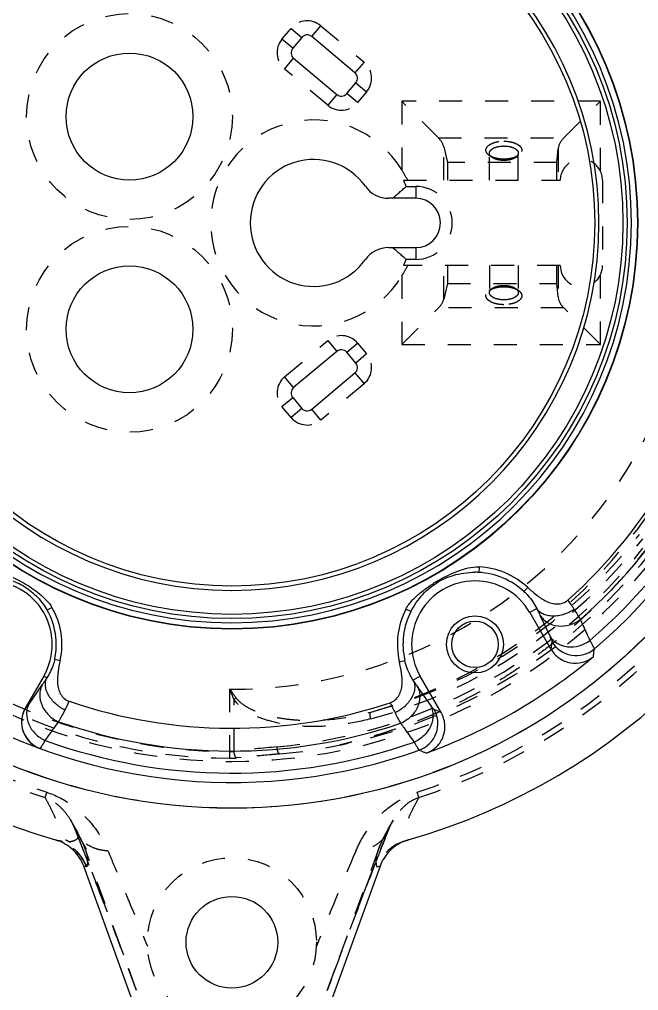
# Model space of a CAD drawing. Header units: millimetres. Extents: x 97 to 1722, y -6063 to 1553.
# Drawn here: x 1004.3 to 1048.2, y 31.2 to 100.1 of the extents above; entities that cross this region are included whole.
import ezdxf

# ---------------------------------------------------------------- set-up
doc = ezdxf.new("R2010")
doc.units = ezdxf.units.MM
doc.header["$LTSCALE"] = 16.335
doc.linetypes.add('HIDDEN', pattern=[0.2, 0.1, -0.1])
doc.layers.get('0').update_dxf_attribs({"linetype": 'CONTINUOUS'})
doc.layers.add('DEFAULT_2', color=8, linetype='HIDDEN')

msp = doc.modelspace()

# ---------------------------------------------------------------- linework, layer by layer
at = {"color": 7, "linetype": 'Continuous'}
for p, q in [((1024.323, 98.785), (1023.68, 98.019)), ((1028.091, 96.276), (1025.027, 98.847)), ((1023.741, 97.315), (1026.806, 94.744)), ((1027.51, 94.805), (1028.153, 95.571)), ((1032.408, 87.386), (1030.468, 87.386)), ((1030.468, 83.886), (1032.408, 83.886)), ((1026.806, 76.529), (1023.741, 73.958)), ((1028.153, 75.701), (1027.51, 76.467)), ((1025.027, 72.426), (1028.091, 74.997)), ((1023.68, 73.253), (1024.323, 72.487)), ((1036.894, 61.256), (1036.874, 60.86)), ((1040.085, 59.501), (1040.355, 59.792)), ((1006.591, 58.376), (1006.248, 58.175)), ((1032.058, 58.079), (1031.704, 58.26)), ((1040.993, 58.29), (1040.506, 58.008)), ((1040.506, 58.008), (1041.999, 55.422)), ((1041.221, 57.829), (1041.91, 56.351)), ((1042.058, 55.956), (1042, 55.421)), ((1006.786, 54.71), (1007.174, 54.623)), ((1031.242, 54.53), (1031.629, 54.619)), ((1006.006, 53.508), (1004.698, 51.243)), ((1006.224, 53.382), (1006.006, 53.508)), ((1032.711, 53.508), (1032.224, 53.227)), ((1034.204, 50.922), (1032.711, 53.508)), ((1005.904, 52.903), (1004.971, 51.571)), ((1033.445, 51.464), (1032.509, 52.799)), ((1004.704, 51.246), (1004.698, 51.243)), ((1034.205, 50.921), (1033.712, 51.138)), ((1005.748, 48.372), (1005.741, 48.369)), ((1006.845, 41.891), (1006.85, 41.889)), ((1031.863, 41.888), (1031.869, 41.89)), ((1012.958, 28.725), (1008.842, 40.032)), ((1029.875, 40.032), (1025.759, 28.724))]:
    msp.add_line(p, q, dxfattribs=at)
for centre, radius in [((1019.358, 85.636), 41.5), ((1019.358, 85.636), 28.8), ((1019.358, 85.636), 28.775), ((1019.358, 85.636), 28.05), ((1019.358, 85.636), 27.75), ((1019.358, 85.636), 25.75), ((1012.093, 93.179), 4.5), ((1012.093, 78.093), 4.5), ((1036.608, 55.758), 2.025), ((1036.608, 55.758), 1.65), ((1019.358, 34.636), 3.25)]:
    msp.add_circle(centre, radius, dxfattribs=at)
for centre, radius, start, end in [((1019.358, 85.636), 45.5, 15.95919, 74.04081), ((1019.358, 85.636), 39.672, 70.42217, 169.57783), ((1019.358, 85.636), 39.672, 310.42217, 49.57783), ((1019.358, 85.636), 39.011, 10.15074, 49.35791), ((1019.358, 85.636), 28.35, 90, 89.94916), ((1019.358, 85.636), 37.443, 10.83388, 48.65201), ((1019.358, 85.636), 35.826, 11.20805, 48.26861), ((1019.358, 85.636), 26.05, 270, 269.94467), ((1024.706, 98.464), 0.5, 50, 140), ((1024.063, 97.698), 0.5, 140, 230), ((1027.77, 95.893), 0.5, 320, 50), ((1027.127, 95.127), 0.5, 230, 320), ((1025.158, 85.636), 4.5, 35.23442, 324.76558), ((1030.468, 89.386), 2, 215.23442, 270), ((1032.408, 85.636), 1.75, 270, 90), ((1030.468, 81.886), 2, 90, 144.76558), ((1019.358, 85.636), 35.826, 311.73138, 348.79195), ((1019.358, 85.636), 37.443, 311.34799, 349.16612), ((1019.358, 85.636), 39.011, 310.64209, 349.84926), ((1019.358, 85.636), 39.672, 190.42217, 289.57783), ((1027.127, 76.146), 0.5, 40, 130), ((1027.77, 75.38), 0.5, 310, 40), ((1024.063, 73.575), 0.5, 130, 220), ((1019.358, 85.636), 45.5, 285.95919, 344.04081), ((1024.706, 72.809), 0.5, 220, 310), ((1019.358, 85.636), 45.5, 198.62215, 254.04081), ((1036.579, 55.213), 5.654, 87.01555, 89.70298), ((1036.608, 55.758), 5.108, 47.11093, 87.0254), ((1036.608, 55.758), 5.505, 47.11093, 87.02533), ((1002.108, 55.758), 4.5, 330, 150), ((1036.608, 55.758), 4.5, 30, 210), ((1031.844, 50.726), 13.996, 32.47167, 35.73441), ((1002.108, 55.758), 4.794, 347.36878, 30.27675), ((1002.108, 55.758), 5.191, 347.36877, 30.27675), ((1036.608, 55.758), 5.505, 152.97467, 192.88906), ((1036.608, 55.758), 5.108, 152.97471, 192.88914), ((1043.789, 56.967), 2.005, 210.27112, 310.16388), ((1019.358, 85.636), 40.044, 290.16769, 309.83227), ((995.541, 57.362), 13.511, 332.37531, 335.31798), ((1019.358, 85.636), 35.826, 251.20805, 288.26861), ((1006.424, 50.243), 1.995, 149.9283, 249.96321), ((1006.438, 50.253), 1.999, 150.22734, 180.179), ((1043.631, 57.505), 14.31, 204.30113, 207.49247), ((1031.972, 50.144), 2.005, 289.83854, 29.72667), ((1019.358, 85.636), 37.443, 250.83388, 288.65201), ((1006.445, 50.253), 2.006, 180.15478, 249.66248), ((1019.358, 85.636), 39.011, 250.15074, 289.35791), ((1006.053, 39.112), 2.889, 70.1698, 74.0255), ((1032.664, 39.111), 2.891, 105.97507, 109.90634)]:
    msp.add_arc(centre, radius, start, end, dxfattribs=at)
for points, knots in [([(1002.133, 60.949), (1002.354, 60.948), (1002.793, 60.878), (1003.632, 60.605), (1004.626, 60.119), (1005.544, 59.501), (1006.2, 58.912), (1006.48, 58.566), (1006.591, 58.376)], [0, 0, 0, 0, 0.124922, 0.24999, 0.5, 0.75001, 0.875079, 1, 1, 1, 1]), ([(1031.704, 58.26), (1031.821, 58.489), (1032.146, 58.898), (1032.719, 59.414), (1033.337, 59.879), (1033.99, 60.294), (1034.675, 60.652), (1035.387, 60.955), (1036.121, 61.193), (1036.638, 61.27), (1036.894, 61.256)], [0, 0, 0, 0, 0.124774, 0.249826, 0.374914, 0.5, 0.625086, 0.750174, 0.875226, 1, 1, 1, 1]), ([(1032.058, 58.079), (1032.284, 58.522), (1032.824, 59.309), (1033.875, 60.181), (1035.145, 60.743), (1036.085, 60.87), (1036.608, 60.867)], [0, 0, 0, 0, 0.265622, 0.502394, 0.720219, 1, 1, 1, 1]), ([(1002.132, 60.552), (1002.569, 60.55), (1003.402, 60.441), (1004.54, 59.97), (1005.517, 59.22), (1006.028, 58.553), (1006.248, 58.175)], [0, 0, 0, 0, 0.264154, 0.500012, 0.735876, 1, 1, 1, 1]), ([(1040.085, 59.501), (1040.184, 59.409), (1040.538, 59.048), (1040.83, 58.624), (1040.993, 58.29)], [0, 0, 0, 0, 0.266499, 1, 1, 1, 1]), ([(1040.355, 59.792), (1040.555, 59.606), (1040.965, 59.246), (1041.533, 58.857), (1042.044, 58.658), (1042.453, 58.598), (1042.864, 58.666), (1043.104, 58.81), (1043.206, 58.9)], [0, 0, 0, 0, 0.2504, 0.500463, 0.625588, 0.750571, 0.87535, 1, 1, 1, 1]), ([(1040.993, 58.29), (1041.015, 58.247), (1041.093, 58.094), (1041.169, 57.941), (1041.221, 57.829)], [0, 0, 0, 0, 0.280876, 1, 1, 1, 1]), ([(1043.653, 58.24), (1043.434, 58.092), (1043.065, 57.91), (1042.539, 57.781), (1042.135, 57.747), (1041.757, 57.79), (1041.429, 57.9), (1041.171, 58.069), (1041.042, 58.215), (1040.993, 58.29)], [0, 0, 0, 0, 0.271756, 0.415443, 0.555479, 0.685909, 0.80363, 0.907462, 1, 1, 1, 1]), ([(1044.095, 57.527), (1044.063, 57.579), (1043.919, 57.818), (1043.77, 58.055), (1043.653, 58.24)], [0, 0, 0, 0, 0.217159, 1, 1, 1, 1]), ([(1041.221, 57.829), (1041.286, 57.724), (1041.444, 57.528), (1041.856, 57.217), (1042.515, 57.014), (1043.353, 57.098), (1043.869, 57.356), (1044.095, 57.527)], [0, 0, 0, 0, 0.114736, 0.232089, 0.476619, 0.735619, 1, 1, 1, 1]), ([(1044.768, 56.035), (1044.712, 56.159), (1044.617, 56.379), (1044.476, 56.689), (1044.299, 57.058), (1044.179, 57.34), (1044.095, 57.527)], [0, 0, 0, 0, 0.25039, 0.437715, 0.6246, 1, 1, 1, 1]), ([(1041.91, 56.351), (1041.932, 56.302), (1041.972, 56.215), (1042.02, 56.099), (1042.048, 56.018), (1042.06, 55.972), (1042.058, 55.956)], [0, 0, 0, 0, 0.382131, 0.678176, 0.884349, 1, 1, 1, 1]), ([(1041.91, 56.35), (1041.975, 56.246), (1042.132, 56.051), (1042.54, 55.741), (1043.194, 55.536), (1044.027, 55.614), (1044.541, 55.866), (1044.768, 56.035)], [0, 0, 0, 0, 0.114829, 0.232235, 0.476733, 0.735601, 1, 1, 1, 1]), ([(1045.082, 55.434), (1045.081, 55.444), (1045.074, 55.468), (1045.047, 55.533), (1044.988, 55.648), (1044.891, 55.825), (1044.813, 55.959), (1044.768, 56.035)], [0, 0, 0, 0, 0.042722, 0.109085, 0.313464, 0.61178, 1, 1, 1, 1]), ([(1041.999, 55.422), (1042.143, 55.173), (1042.544, 54.73), (1043.367, 54.389), (1044.257, 54.425), (1044.787, 54.701), (1045.009, 54.885)], [0, 0, 0, 0, 0.250029, 0.500003, 0.749975, 1, 1, 1, 1]), ([(1045.008, 54.885), (1045.014, 54.931), (1045.028, 55.011), (1045.042, 55.125), (1045.054, 55.263), (1045.073, 55.365), (1045.082, 55.435)], [0, 0, 0, 0, 0.254113, 0.439621, 0.620993, 1, 1, 1, 1]), ([(1006.786, 54.71), (1006.758, 54.585), (1006.631, 54.12), (1006.421, 53.677), (1006.224, 53.382)], [0, 0, 0, 0, 0.265116, 1, 1, 1, 1]), ([(1007.174, 54.623), (1007.114, 54.358), (1007.009, 53.826), (1006.955, 53.144), (1007.037, 52.605), (1007.187, 52.222), (1007.448, 51.901), (1007.69, 51.763), (1007.818, 51.72)], [0, 0, 0, 0, 0.250397, 0.500461, 0.625582, 0.750565, 0.875345, 1, 1, 1, 1]), ([(1030.589, 51.616), (1030.718, 51.658), (1030.963, 51.795), (1031.226, 52.117), (1031.379, 52.501), (1031.463, 53.043), (1031.41, 53.729), (1031.303, 54.264), (1031.242, 54.53)], [0, 0, 0, 0, 0.124652, 0.249432, 0.374419, 0.499546, 0.749604, 1, 1, 1, 1]), ([(1032.224, 53.227), (1032.159, 53.322), (1031.897, 53.756), (1031.716, 54.238), (1031.629, 54.619)], [0, 0, 0, 0, 0.227211, 1, 1, 1, 1]), ([(1006.224, 53.382), (1006.194, 53.337), (1006.09, 53.176), (1005.983, 53.016), (1005.904, 52.903)], [0, 0, 0, 0, 0.283114, 1, 1, 1, 1]), ([(1007.512, 51.097), (1007.277, 51.214), (1006.938, 51.442), (1006.566, 51.828), (1006.336, 52.155), (1006.184, 52.496), (1006.112, 52.826), (1006.126, 53.126), (1006.184, 53.305), (1006.224, 53.382)], [0, 0, 0, 0, 0.274571, 0.419136, 0.55952, 0.689667, 0.806502, 0.908996, 1, 1, 1, 1]), ([(1032.224, 53.227), (1032.264, 53.146), (1032.326, 52.963), (1032.343, 52.654), (1032.274, 52.315), (1032.123, 51.967), (1031.892, 51.634), (1031.517, 51.242), (1031.175, 51.014), (1030.937, 50.899)], [0, 0, 0, 0, 0.092538, 0.196371, 0.314092, 0.444522, 0.584557, 0.728245, 1, 1, 1, 1]), ([(1032.509, 52.799), (1032.488, 52.83), (1032.39, 52.971), (1032.296, 53.114), (1032.224, 53.227)], [0, 0, 0, 0, 0.218, 1, 1, 1, 1]), ([(1005.905, 52.903), (1005.847, 52.795), (1005.757, 52.561), (1005.692, 52.051), (1005.842, 51.382), (1006.329, 50.699), (1006.806, 50.38), (1007.065, 50.268)], [0, 0, 0, 0, 0.114802, 0.232193, 0.476697, 0.735602, 1, 1, 1, 1]), ([(1032.509, 52.799), (1032.567, 52.691), (1032.658, 52.455), (1032.722, 51.943), (1032.568, 51.271), (1032.076, 50.587), (1031.595, 50.27), (1031.334, 50.159)], [0, 0, 0, 0, 0.114738, 0.232092, 0.476621, 0.73562, 1, 1, 1, 1]), ([(1004.971, 51.571), (1004.94, 51.527), (1004.885, 51.449), (1004.809, 51.35), (1004.752, 51.285), (1004.719, 51.252), (1004.704, 51.246)], [0, 0, 0, 0, 0.382522, 0.678575, 0.884582, 1, 1, 1, 1]), ([(1004.971, 51.57), (1004.913, 51.463), (1004.823, 51.23), (1004.758, 50.723), (1004.904, 50.058), (1005.384, 49.376), (1005.855, 49.056), (1006.112, 48.943)], [0, 0, 0, 0, 0.11489, 0.232331, 0.476809, 0.735588, 1, 1, 1, 1]), ([(1007.065, 50.268), (1007.098, 50.327), (1007.25, 50.602), (1007.398, 50.879), (1007.512, 51.097)], [0, 0, 0, 0, 0.214656, 1, 1, 1, 1]), ([(1033.445, 51.463), (1033.503, 51.356), (1033.593, 51.121), (1033.658, 50.613), (1033.509, 49.944), (1033.024, 49.262), (1032.548, 48.942), (1032.289, 48.83)], [0, 0, 0, 0, 0.114828, 0.232233, 0.476728, 0.735597, 1, 1, 1, 1]), ([(1033.712, 51.138), (1033.698, 51.144), (1033.664, 51.177), (1033.607, 51.242), (1033.531, 51.342), (1033.475, 51.42), (1033.445, 51.464)], [0, 0, 0, 0, 0.115653, 0.321823, 0.617871, 1, 1, 1, 1]), ([(1006.112, 48.943), (1006.192, 49.053), (1006.334, 49.244), (1006.531, 49.521), (1006.762, 49.858), (1006.946, 50.102), (1007.065, 50.268)], [0, 0, 0, 0, 0.250367, 0.437703, 0.624623, 1, 1, 1, 1]), ([(1030.937, 50.899), (1030.973, 50.829), (1031.103, 50.581), (1031.236, 50.335), (1031.334, 50.159)], [0, 0, 0, 0, 0.281665, 1, 1, 1, 1]), ([(1033.164, 48.047), (1033.435, 48.146), (1033.939, 48.467), (1034.415, 49.22), (1034.531, 50.104), (1034.348, 50.673), (1034.204, 50.922)], [0, 0, 0, 0, 0.250025, 0.499997, 0.749971, 1, 1, 1, 1]), ([(1031.334, 50.159), (1031.413, 50.048), (1031.556, 49.857), (1031.754, 49.579), (1031.985, 49.242), (1032.17, 48.997), (1032.289, 48.83)], [0, 0, 0, 0, 0.250464, 0.437723, 0.624621, 1, 1, 1, 1]), ([(1005.748, 48.372), (1005.756, 48.378), (1005.773, 48.396), (1005.817, 48.452), (1005.887, 48.56), (1005.992, 48.732), (1006.069, 48.866), (1006.112, 48.943)], [0, 0, 0, 0, 0.042646, 0.108975, 0.313325, 0.611658, 1, 1, 1, 1]), ([(1032.289, 48.83), (1032.332, 48.754), (1032.409, 48.619), (1032.514, 48.446), (1032.584, 48.338), (1032.627, 48.282), (1032.644, 48.264), (1032.652, 48.258)], [0, 0, 0, 0, 0.388217, 0.686532, 0.890912, 0.957275, 1, 1, 1, 1]), ([(1032.652, 48.258), (1032.695, 48.24), (1032.772, 48.212), (1032.878, 48.167), (1033.003, 48.109), (1033.101, 48.074), (1033.165, 48.047)], [0, 0, 0, 0, 0.254285, 0.439701, 0.621125, 1, 1, 1, 1]), ([(1008.842, 40.032), (1008.769, 40.234), (1008.572, 40.629), (1008.026, 41.317), (1007.444, 41.682), (1007.033, 41.83)], [0, 0, 0, 0, 0.246587, 0.499659, 1, 1, 1, 1]), ([(1031.68, 41.829), (1031.27, 41.68), (1030.689, 41.315), (1030.144, 40.628), (1029.948, 40.234), (1029.875, 40.032)], [0, 0, 0, 0, 0.500378, 0.753432, 1, 1, 1, 1])]:
    msp.add_open_spline(points, degree=3, knots=knots, dxfattribs=at)
at = {"layer": 'DEFAULT_2', "color": 8, "linetype": 'HIDDEN'}
for p, q in [((1022.914, 98.662), (1023.557, 99.428)), ((1023.557, 99.428), (1024.323, 98.785)), ((1025.027, 98.847), (1025.67, 99.613)), ((1025.67, 99.613), (1028.734, 97.042)), ((1023.68, 98.019), (1022.914, 98.662)), ((1023.099, 96.549), (1023.741, 97.315)), ((1026.163, 93.978), (1023.099, 96.549)), ((1028.734, 97.042), (1028.091, 96.276)), ((1028.153, 95.571), (1028.919, 94.929)), ((1026.806, 94.744), (1026.163, 93.978)), ((1028.276, 94.163), (1027.51, 94.805)), ((1028.919, 94.929), (1028.276, 94.163)), ((1045.505, 94.259), (1031.418, 94.259)), ((1031.418, 94.259), (1031.418, 89.392)), ((1034.016, 91.661), (1031.418, 94.259)), ((1042.907, 91.661), (1045.505, 94.259)), ((1045.505, 89.321), (1045.505, 94.259)), ((1034.016, 91.661), (1042.907, 91.661)), ((1034.389, 88.661), (1034.389, 91.036)), ((1034.389, 91.036), (1034.658, 89.929)), ((1037.822, 90.283), (1037.617, 90.427)), ((1037.633, 88.661), (1037.633, 90.579)), ((1039.495, 90.283), (1039.699, 90.427)), ((1039.683, 88.661), (1039.683, 90.579)), ((1042.423, 89.929), (1042.509, 90.886)), ((1042.509, 90.886), (1042.509, 88.661)), ((1042.423, 89.929), (1034.658, 89.929)), ((1034.658, 89.929), (1034.658, 88.661)), ((1042.423, 88.661), (1042.423, 89.929)), ((1031.539, 88.661), (1042.658, 88.661)), ((1031.728, 88.225), (1032.408, 88.225)), ((1032.408, 88.225), (1032.408, 87.386)), ((1045.658, 88.661), (1045.658, 82.611)), ((1032.408, 83.886), (1032.408, 83.047)), ((1032.408, 83.047), (1031.728, 83.047)), ((1042.658, 82.611), (1031.539, 82.611)), ((1034.389, 80.236), (1034.389, 82.611)), ((1034.658, 82.611), (1034.658, 81.343)), ((1037.633, 82.611), (1037.633, 80.694)), ((1039.683, 82.611), (1039.683, 80.694)), ((1042.423, 81.343), (1042.423, 82.611)), ((1042.509, 82.611), (1042.509, 80.387)), ((1045.505, 77.013), (1045.505, 81.951)), ((1031.418, 81.88), (1031.418, 77.013)), ((1034.658, 81.343), (1034.389, 80.236)), ((1034.658, 81.343), (1042.423, 81.343)), ((1042.509, 80.387), (1042.423, 81.343)), ((1037.822, 80.99), (1037.617, 80.845)), ((1039.495, 80.99), (1039.699, 80.845)), ((1031.418, 77.013), (1034.016, 79.611)), ((1042.907, 79.611), (1034.016, 79.611)), ((1045.505, 77.013), (1042.907, 79.611)), ((1023.099, 74.724), (1026.163, 77.295)), ((1026.163, 77.295), (1026.806, 76.529)), ((1027.51, 76.467), (1028.276, 77.11)), ((1028.276, 77.11), (1028.919, 76.344)), ((1031.418, 77.013), (1045.505, 77.013)), ((1028.919, 76.344), (1028.153, 75.701)), ((1023.741, 73.958), (1023.099, 74.724)), ((1028.091, 74.997), (1028.734, 74.231)), ((1028.734, 74.231), (1025.67, 71.659)), ((1022.914, 72.61), (1023.68, 73.253)), ((1023.557, 71.844), (1022.914, 72.61)), ((1024.323, 72.487), (1023.557, 71.844)), ((1025.67, 71.659), (1025.027, 72.426)), ((1019.196, 52.578), (1019.194, 47.686)), ((1019.196, 52.578), (1019.358, 52.365)), ((1019.513, 48.186), (1019.513, 51.848)), ((1020.017, 47.74), (1019.675, 47.708)), ((1006.216, 45.274), (1006.094, 44.897)), ((1032.623, 44.897), (1032.501, 45.274)), ((1007.925, 43.281), (1007.924, 43.282)), ((1007.928, 43.276), (1008.142, 42.868)), ((1008.142, 42.868), (1008.19, 42.762)), ((1008.167, 42.816), (1008.19, 42.762)), ((1008.219, 42.701), (1008.225, 42.684)), ((1030.793, 43.282), (1030.789, 43.276)), ((1008.225, 42.684), (1008.228, 42.678)), ((1008.228, 42.678), (1008.237, 42.657)), ((1008.237, 42.657), (1008.245, 42.636)), ((1008.289, 42.524), (1008.245, 42.636)), ((1008.344, 42.546), (1008.346, 42.541)), ((1028.73, 38.153), (1030.447, 42.569)), ((1030.436, 42.576), (1030.471, 42.636)), ((1030.471, 42.636), (1030.446, 42.57)), ((1030.471, 42.636), (1030.447, 42.57)), ((1007.037, 41.836), (1006.851, 41.889)), ((1031.81, 41.873), (1031.679, 41.836)), ((1031.873, 41.891), (1031.812, 41.874)), ((1008.835, 41.125), (1008.814, 41.181)), ((1012.596, 31.212), (1008.947, 41.238)), ((1008.95, 41.228), (1008.957, 41.211)), ((1008.957, 41.211), (1008.967, 41.181)), ((1029.77, 41.238), (1026.121, 31.212)), ((1009.041, 39.974), (1008.842, 40.032)), ((1009.054, 39.985), (1009.053, 39.984)), ((1009.059, 40.004), (1009.054, 39.988)), ((1009.239, 40.088), (1009.206, 40.173)), ((1029.511, 40.173), (1029.485, 40.105)), ((1029.875, 40.032), (1029.668, 39.972)), ((1012.596, 31.212), (1011.682, 33.691))]:
    msp.add_line(p, q, dxfattribs=at)
for points in [[(1008.346, 42.541), (1008.192, 42.82), (1007.924, 43.282)], [(1008.217, 42.705), (1008.213, 42.714), (1008.219, 42.701)], [(1008.268, 42.598), (1008.251, 42.633), (1008.224, 42.689), (1008.217, 42.705)], [(1030.793, 43.282), (1030.52, 42.811), (1030.055, 41.92), (1029.772, 41.243)], [(1030.447, 42.57), (1030.569, 42.855), (1030.789, 43.276)], [(1008.225, 42.684), (1009.92, 38.327), (1011.682, 33.691)], [(1008.967, 41.181), (1008.821, 41.56), (1008.453, 42.34), (1008.344, 42.546)], [(1008.967, 41.181), (1008.976, 41.155), (1008.982, 41.136), (1008.989, 41.116), (1008.996, 41.096), (1009.002, 41.075), (1009.007, 41.058), (1009.012, 41.041), (1009.018, 41.024), (1009.023, 41.006), (1009.028, 40.989), (1009.033, 40.971), (1009.038, 40.953), (1009.043, 40.934), (1009.048, 40.915), (1009.052, 40.895), (1009.057, 40.876), (1009.061, 40.857), (1009.066, 40.838), (1009.07, 40.82), (1009.074, 40.802), (1009.077, 40.784), (1009.081, 40.764), (1009.085, 40.745), (1009.088, 40.726), (1009.091, 40.708), (1009.094, 40.69), (1009.096, 40.673), (1009.099, 40.656), (1009.101, 40.64), (1009.103, 40.624), (1009.105, 40.609), (1009.106, 40.595), (1009.108, 40.581), (1009.109, 40.567), (1009.111, 40.554), (1009.112, 40.541), (1009.112, 40.528), (1009.113, 40.516), (1009.114, 40.503), (1009.115, 40.491), (1009.115, 40.479), (1009.116, 40.468), (1009.116, 40.457), (1009.117, 40.446), (1009.117, 40.436), (1009.117, 40.424), (1009.117, 40.413), (1009.117, 40.402), (1009.117, 40.392), (1009.117, 40.382), (1009.117, 40.372), (1009.116, 40.362), (1009.116, 40.353), (1009.116, 40.341), (1009.115, 40.329), (1009.115, 40.318), (1009.114, 40.308), (1009.113, 40.297), (1009.112, 40.287), (1009.112, 40.278), (1009.111, 40.269), (1009.11, 40.257), (1009.109, 40.246), (1009.108, 40.236), (1009.106, 40.226), (1009.105, 40.216), (1009.104, 40.207), (1009.103, 40.198), (1009.101, 40.19), (1009.1, 40.18), (1009.098, 40.171), (1009.097, 40.162), (1009.096, 40.154), (1009.094, 40.146), (1009.093, 40.139), (1009.091, 40.132), (1009.09, 40.125), (1009.086, 40.106), (1009.082, 40.087), (1009.078, 40.07), (1009.074, 40.055), (1009.07, 40.043), (1009.068, 40.033), (1009.065, 40.024), (1009.063, 40.018), (1009.059, 40.004)], [(1026.126, 31.227), (1026.993, 33.578), (1028.73, 38.153)]]:
    msp.add_lwpolyline(points, dxfattribs=at)
for centre, radius in [((1019.358, 85.636), 41.491), ((1019.358, 85.636), 38.202), ((1012.093, 93.179), 7.3), ((1012.093, 78.093), 7.3), ((1019.358, 34.636), 6)]:
    msp.add_circle(centre, radius, dxfattribs=at)
for centre, radius, start, end in [((1019.358, 85.636), 42.844, 108.03566, 164.79012), ((1019.358, 85.636), 42.844, 18.03566, 71.96434), ((1019.358, 85.636), 42.448, 108.03566, 166.08225), ((1019.358, 85.636), 42.448, 18.03567, 71.96434), ((1019.358, 85.636), 37.951, 90.2486, 269.75145), ((1019.358, 85.636), 37.8, 275.17115, 84.82885), ((1019.358, 85.636), 37.476, 90.24862, 269.75138), ((1019.358, 85.636), 36.054, 285.89308, 74.10692), ((1019.358, 85.636), 33.058, 269.71816, 90.28184), ((1024.706, 98.464), 1.5, 50, 140), ((1024.063, 97.698), 1.5, 140, 230), ((1027.77, 95.893), 1.5, 320, 50), ((1027.127, 95.127), 1.5, 230, 320), ((1025.158, 85.636), 7.3, 30.96364, 329.03636), ((1039.19, 90.734), 0.544, 310.82586, 315.81518), ((1044.158, 88.661), 1.5, 0, 180.00003), ((1009.274, 76.077), 25.839, 29.1458, 31.01863), ((986.704, 139.126), 67.956, 310.41461, 311.49398), ((1025.158, 85.636), 7.062, 21.50869, 25.36417), ((1032.408, 85.636), 2.589, 270, 90), ((984.86, 30.021), 70.77, 48.52751, 49.56395), ((1025.158, 85.636), 7.062, 334.63582, 338.49131), ((1009.273, 95.196), 25.84, 328.98164, 330.85436), ((1044.158, 82.611), 1.5, 180.00002, 0), ((1038.127, 80.538), 0.544, 130.82586, 135.81518), ((1027.127, 76.146), 1.5, 40, 130), ((1027.77, 75.38), 1.5, 310, 40), ((1024.063, 73.575), 1.5, 130, 220), ((1019.358, 85.636), 42.844, 198.03566, 251.96434), ((1019.358, 85.636), 42.448, 198.03566, 251.96434), ((1019.358, 85.636), 42.448, 288.03566, 341.96434), ((1019.358, 85.636), 42.844, 288.03566, 341.96434), ((1024.706, 72.809), 1.5, 220, 310), ((1019.997, 85.642), 35.891, 284.90956, 322.00946), ((1019.838, 85.643), 36.391, 284.92335, 322.01742), ((1019.2, 85.636), 37.3, 275.17114, 321.82221), ((969.703, 14.514), 62.436, 36.84263, 37.31706), ((1021.113, 49.607), 2.753, 121.60147, 125.53497), ((1036.698, -109.779), 158.897, 95.10418, 96.20908), ((1019.214, 52.466), 4.78, 269.7541, 271.72766), ((1019.204, 52.695), 5.01, 271.76869, 275.39774), ((1003.557, 40.707), 5.07, 24.57655, 30.51217), ((1005.448, 41.622), 2.976, 19.9172, 23.19322), ((1010.928, 43.966), 2.991, 203.73739, 205.992), ((1010.641, 43.792), 2.657, 204.04511, 204.55333), ((1010.521, 43.737), 2.525, 204.54182, 205.36883), ((1012.056, 44.516), 4.245, 205.99048, 206.25271), ((986.581, 29.978), 25.092, 29.94331, 30.2956), ((1012.557, 44.763), 4.804, 206.25722, 206.7871), ((990.761, 32.386), 20.267, 29.4919, 29.94357), ((994.086, 34.272), 16.445, 29.02878, 29.47673), ((1019.358, 85.636), 45.494, 254.04081, 254.29771), ((1006.22, 38.948), 3.001, 19.98784, 74.22278), ((1006.23, 38.945), 3.008, 20.18036, 74.25345), ((1032.491, 38.943), 3.005, 105.72136, 159.98344), ((1019.358, 85.636), 45.5, 285.70752, 285.95919), ((1446.655, -136.422), 454.599, 157.01335, 157.93506)]:
    msp.add_arc(centre, radius, start, end, dxfattribs=at)
for centre, start_param, end_param in [((1031.418, 90.795), 0.139626, 0.523599), ((1045.505, 90.795), 2.617994, 3.089233), ((1031.418, 80.477), -0.523599, -0.139626), ((1045.505, 80.477), -3.089233, -2.617994)]:
    msp.add_ellipse(centre, major_axis=(3, 0), ratio=0.57735, start_param=start_param, end_param=end_param, dxfattribs=at)
for points, knots in [([(1037.617, 90.427), (1037.557, 90.47), (1037.454, 90.562), (1037.382, 90.718), (1037.382, 90.84), (1037.417, 90.962), (1037.529, 91.108), (1037.735, 91.246), (1038.005, 91.352), (1038.319, 91.418), (1038.543, 91.433), (1038.658, 91.433)], [0, 0, 0, 0, 0.111607, 0.204136, 0.24786, 0.292766, 0.393586, 0.516868, 0.662909, 0.826804, 1, 1, 1, 1]), ([(1037.633, 90.579), (1037.633, 90.613), (1037.648, 90.685), (1037.711, 90.783), (1037.809, 90.871), (1037.99, 90.979), (1038.278, 91.068), (1038.527, 91.091), (1038.658, 91.091)], [0, 0, 0, 0, 0.082301, 0.173136, 0.27789, 0.398466, 0.681584, 1, 1, 1, 1]), ([(1038.658, 91.433), (1038.773, 91.433), (1038.997, 91.418), (1039.312, 91.352), (1039.581, 91.246), (1039.788, 91.108), (1039.9, 90.962), (1039.934, 90.84), (1039.934, 90.718), (1039.863, 90.562), (1039.76, 90.47), (1039.699, 90.427)], [0, 0, 0, 0, 0.173197, 0.337079, 0.483113, 0.606394, 0.707221, 0.75213, 0.795855, 0.888386, 1, 1, 1, 1]), ([(1038.658, 91.091), (1038.79, 91.091), (1039.039, 91.068), (1039.327, 90.979), (1039.508, 90.871), (1039.606, 90.783), (1039.668, 90.685), (1039.683, 90.613), (1039.683, 90.579)], [0, 0, 0, 0, 0.318416, 0.601534, 0.72211, 0.826864, 0.917699, 1, 1, 1, 1]), ([(1037.738, 90.354), (1037.727, 90.36), (1037.686, 90.382), (1037.646, 90.407), (1037.617, 90.427)], [0, 0, 0, 0, 0.259217, 1, 1, 1, 1]), ([(1037.736, 90.356), (1037.726, 90.366), (1037.69, 90.406), (1037.662, 90.453), (1037.649, 90.49)], [0, 0, 0, 0, 0.268988, 1, 1, 1, 1]), ([(1037.822, 90.283), (1037.814, 90.288), (1037.783, 90.311), (1037.755, 90.336), (1037.736, 90.356)], [0, 0, 0, 0, 0.261677, 1, 1, 1, 1]), ([(1037.835, 90.308), (1037.827, 90.312), (1037.794, 90.326), (1037.761, 90.342), (1037.738, 90.354)], [0, 0, 0, 0, 0.25566, 1, 1, 1, 1]), ([(1038.308, 90.097), (1038.216, 90.114), (1038.046, 90.158), (1037.887, 90.236), (1037.822, 90.283)], [0, 0, 0, 0, 0.537807, 1, 1, 1, 1]), ([(1038.22, 90.197), (1038.186, 90.203), (1038.055, 90.23), (1037.926, 90.27), (1037.835, 90.308)], [0, 0, 0, 0, 0.262992, 1, 1, 1, 1]), ([(1039.495, 90.283), (1039.429, 90.236), (1039.271, 90.158), (1039.101, 90.114), (1039.009, 90.097)], [0, 0, 0, 0, 0.462193, 1, 1, 1, 1]), ([(1039.484, 90.31), (1039.455, 90.297), (1039.33, 90.249), (1039.199, 90.215), (1039.098, 90.197)], [0, 0, 0, 0, 0.236175, 1, 1, 1, 1]), ([(1039.578, 90.354), (1039.571, 90.35), (1039.54, 90.334), (1039.508, 90.32), (1039.484, 90.31)], [0, 0, 0, 0, 0.244519, 1, 1, 1, 1]), ([(1039.699, 90.427), (1039.69, 90.421), (1039.651, 90.394), (1039.61, 90.37), (1039.578, 90.354)], [0, 0, 0, 0, 0.240801, 1, 1, 1, 1]), ([(1039.683, 90.579), (1039.683, 90.539), (1039.663, 90.455), (1039.612, 90.387), (1039.581, 90.355)], [0, 0, 0, 0, 0.4689, 1, 1, 1, 1]), ([(1038.658, 90.158), (1038.621, 90.158), (1038.475, 90.161), (1038.328, 90.177), (1038.22, 90.197)], [0, 0, 0, 0, 0.252951, 1, 1, 1, 1]), ([(1038.658, 90.066), (1038.629, 90.066), (1038.511, 90.069), (1038.394, 90.081), (1038.308, 90.097)], [0, 0, 0, 0, 0.252923, 1, 1, 1, 1]), ([(1039.098, 90.197), (1039.063, 90.19), (1038.917, 90.167), (1038.77, 90.158), (1038.658, 90.158)], [0, 0, 0, 0, 0.24547, 1, 1, 1, 1]), ([(1039.009, 90.097), (1038.981, 90.092), (1038.865, 90.074), (1038.747, 90.066), (1038.658, 90.066)], [0, 0, 0, 0, 0.245555, 1, 1, 1, 1]), ([(1038.658, 79.84), (1038.543, 79.84), (1038.319, 79.855), (1038.005, 79.921), (1037.735, 80.027), (1037.529, 80.164), (1037.417, 80.31), (1037.382, 80.433), (1037.382, 80.555), (1037.454, 80.711), (1037.557, 80.803), (1037.617, 80.845)], [0, 0, 0, 0, 0.173197, 0.337079, 0.483113, 0.606394, 0.707221, 0.75213, 0.795855, 0.888386, 1, 1, 1, 1]), ([(1037.617, 80.845), (1037.627, 80.852), (1037.666, 80.878), (1037.707, 80.902), (1037.738, 80.919)], [0, 0, 0, 0, 0.240801, 1, 1, 1, 1]), ([(1037.633, 80.694), (1037.633, 80.733), (1037.654, 80.817), (1037.705, 80.886), (1037.736, 80.918)], [0, 0, 0, 0, 0.4689, 1, 1, 1, 1]), ([(1038.658, 80.181), (1038.527, 80.181), (1038.278, 80.205), (1037.99, 80.294), (1037.809, 80.401), (1037.711, 80.49), (1037.648, 80.588), (1037.633, 80.66), (1037.633, 80.694)], [0, 0, 0, 0, 0.318416, 0.601534, 0.72211, 0.826864, 0.917699, 1, 1, 1, 1]), ([(1037.738, 80.919), (1037.746, 80.923), (1037.777, 80.938), (1037.808, 80.953), (1037.833, 80.963)], [0, 0, 0, 0, 0.244519, 1, 1, 1, 1]), ([(1037.822, 80.99), (1037.887, 81.036), (1038.046, 81.114), (1038.216, 81.159), (1038.308, 81.175)], [0, 0, 0, 0, 0.462193, 1, 1, 1, 1]), ([(1037.833, 80.963), (1037.862, 80.975), (1037.987, 81.024), (1038.118, 81.057), (1038.218, 81.076)], [0, 0, 0, 0, 0.236175, 1, 1, 1, 1]), ([(1038.218, 81.076), (1038.254, 81.082), (1038.4, 81.105), (1038.547, 81.115), (1038.658, 81.115)], [0, 0, 0, 0, 0.24547, 1, 1, 1, 1]), ([(1038.308, 81.175), (1038.336, 81.181), (1038.452, 81.199), (1038.57, 81.206), (1038.658, 81.206)], [0, 0, 0, 0, 0.245555, 1, 1, 1, 1]), ([(1038.658, 81.206), (1038.688, 81.206), (1038.805, 81.204), (1038.923, 81.191), (1039.009, 81.175)], [0, 0, 0, 0, 0.252923, 1, 1, 1, 1]), ([(1038.658, 81.115), (1038.696, 81.115), (1038.842, 81.111), (1038.989, 81.096), (1039.096, 81.076)], [0, 0, 0, 0, 0.252951, 1, 1, 1, 1]), ([(1039.699, 80.845), (1039.76, 80.803), (1039.863, 80.711), (1039.934, 80.555), (1039.934, 80.433), (1039.9, 80.31), (1039.788, 80.164), (1039.581, 80.027), (1039.312, 79.921), (1038.997, 79.855), (1038.773, 79.84), (1038.658, 79.84)], [0, 0, 0, 0, 0.111607, 0.204136, 0.24786, 0.292766, 0.393586, 0.516868, 0.662909, 0.826804, 1, 1, 1, 1]), ([(1039.683, 80.694), (1039.683, 80.66), (1039.668, 80.588), (1039.606, 80.49), (1039.508, 80.401), (1039.327, 80.294), (1039.039, 80.205), (1038.79, 80.181), (1038.658, 80.181)], [0, 0, 0, 0, 0.082301, 0.173136, 0.27789, 0.398466, 0.681584, 1, 1, 1, 1]), ([(1039.009, 81.175), (1039.101, 81.159), (1039.271, 81.114), (1039.429, 81.036), (1039.495, 80.99)], [0, 0, 0, 0, 0.537807, 1, 1, 1, 1]), ([(1039.096, 81.076), (1039.131, 81.07), (1039.262, 81.042), (1039.391, 81.002), (1039.482, 80.964)], [0, 0, 0, 0, 0.262992, 1, 1, 1, 1]), ([(1039.482, 80.964), (1039.49, 80.96), (1039.523, 80.946), (1039.555, 80.931), (1039.579, 80.918)], [0, 0, 0, 0, 0.25566, 1, 1, 1, 1]), ([(1039.495, 80.99), (1039.503, 80.984), (1039.534, 80.962), (1039.562, 80.937), (1039.581, 80.917)], [0, 0, 0, 0, 0.261677, 1, 1, 1, 1]), ([(1039.579, 80.918), (1039.59, 80.913), (1039.631, 80.89), (1039.671, 80.865), (1039.699, 80.845)], [0, 0, 0, 0, 0.259217, 1, 1, 1, 1]), ([(1039.581, 80.917), (1039.591, 80.907), (1039.627, 80.867), (1039.655, 80.82), (1039.668, 80.783)], [0, 0, 0, 0, 0.268988, 1, 1, 1, 1]), ([(1049.171, 63.078), (1048.487, 62.153), (1047.037, 60.37), (1045.033, 58.317), (1043.33, 56.794), (1042.008, 55.715), (1040.642, 54.699), (1039.236, 53.747), (1037.793, 52.862), (1036.315, 52.043), (1035.057, 51.418), (1034.037, 50.952), (1033.266, 50.62), (1032.489, 50.306), (1031.706, 50.01), (1030.918, 49.731), (1030.126, 49.469), (1029.462, 49.266), (1028.931, 49.113), (1028.529, 49.002), (1028.143, 48.899), (1027.696, 48.786), (1027.497, 48.737), (1026.954, 48.607), (1027.05, 48.627)], [0, 0, 0, 0, 0.127924, 0.255182, 0.318578, 0.381809, 0.444875, 0.50778, 0.570525, 0.633111, 0.695538, 0.726693, 0.757807, 0.788877, 0.819901, 0.850875, 0.88179, 0.912634, 0.928021, 0.943377, 0.95869, 0.973938, 0.989053, 1, 1, 1, 1]), ([(1019.513, 51.848), (1019.487, 51.907), (1019.382, 52.151), (1019.276, 52.394), (1019.196, 52.578)], [0, 0, 0, 0, 0.243137, 1, 1, 1, 1]), ([(1029.21, 50.48), (1028.526, 50.298), (1027.187, 50.03), (1025.249, 49.886), (1023.534, 49.989), (1022.122, 50.269), (1021.05, 50.652), (1020.3, 51.064), (1019.814, 51.457), (1019.592, 51.725), (1019.513, 51.848)], [0, 0, 0, 0, 0.207059, 0.398244, 0.567215, 0.708094, 0.817981, 0.898985, 0.957269, 1, 1, 1, 1]), ([(1019.67, 51.952), (1019.796, 51.783), (1020.115, 51.497), (1020.659, 51.178), (1021.238, 50.931), (1022.032, 50.678), (1023.054, 50.472), (1024.71, 50.324), (1026.794, 50.421), (1028.429, 50.744), (1029.232, 50.96)], [0, 0, 0, 0, 0.063389, 0.126373, 0.189108, 0.251692, 0.376539, 0.501241, 0.750407, 1, 1, 1, 1]), ([(1029.21, 50.48), (1029.197, 50.534), (1029.178, 50.64), (1029.168, 50.785), (1029.181, 50.893), (1029.212, 50.951), (1029.232, 50.96)], [0, 0, 0, 0, 0.337409, 0.64533, 0.867881, 1, 1, 1, 1]), ([(1022.765, 47.99), (1022.742, 47.988), (1022.702, 48.016), (1022.667, 48.07), (1022.622, 48.163), (1022.584, 48.304), (1022.567, 48.426), (1022.562, 48.488)], [0, 0, 0, 0, 0.122915, 0.222449, 0.349762, 0.666114, 1, 1, 1, 1]), ([(1019.196, 48.161), (1019.223, 48.16), (1019.329, 48.162), (1019.435, 48.173), (1019.513, 48.186)], [0, 0, 0, 0, 0.254151, 1, 1, 1, 1]), ([(1019.675, 47.708), (1019.653, 47.726), (1019.614, 47.784), (1019.568, 47.894), (1019.533, 48.033), (1019.518, 48.134), (1019.513, 48.186)], [0, 0, 0, 0, 0.164396, 0.402691, 0.695603, 1, 1, 1, 1]), ([(1022.765, 47.99), (1022.508, 47.967), (1021.592, 47.884), (1020.676, 47.801), (1020.017, 47.74)], [0, 0, 0, 0, 0.280904, 1, 1, 1, 1]), ([(1007.924, 43.283), (1007.773, 43.538), (1007.467, 43.962), (1006.862, 44.532), (1006.388, 44.8), (1006.094, 44.897)], [0, 0, 0, 0, 0.358103, 0.625507, 1, 1, 1, 1]), ([(1006.094, 44.897), (1006.246, 44.62), (1006.54, 44.087), (1006.859, 43.413), (1007.032, 42.89), (1007.107, 42.524), (1007.119, 42.226), (1007.09, 42), (1007.062, 41.893), (1007.046, 41.84)], [0, 0, 0, 0, 0.289448, 0.557063, 0.679065, 0.792489, 0.898378, 0.949448, 1, 1, 1, 1]), ([(1006.216, 45.274), (1006.835, 45.073), (1007.911, 44.518), (1009.146, 43.409), (1009.995, 42.275), (1010.397, 41.499), (1010.557, 41.12)], [0, 0, 0, 0, 0.315712, 0.577321, 0.800259, 1, 1, 1, 1]), ([(1028.153, 41.106), (1028.314, 41.486), (1028.715, 42.265), (1029.565, 43.403), (1030.801, 44.516), (1031.881, 45.072), (1032.501, 45.274)], [0, 0, 0, 0, 0.199737, 0.422602, 0.684166, 1, 1, 1, 1]), ([(1032.623, 44.897), (1032.329, 44.8), (1031.855, 44.533), (1031.25, 43.963), (1030.944, 43.538), (1030.793, 43.283)], [0, 0, 0, 0, 0.374017, 0.641452, 1, 1, 1, 1]), ([(1032.623, 44.897), (1032.47, 44.62), (1032.176, 44.085), (1031.857, 43.411), (1031.684, 42.886), (1031.609, 42.519), (1031.598, 42.221), (1031.628, 41.995), (1031.656, 41.887), (1031.673, 41.834)], [0, 0, 0, 0, 0.289548, 0.557179, 0.679149, 0.792522, 0.898368, 0.949432, 1, 1, 1, 1]), ([(1009.039, 41.253), (1008.865, 41.549), (1008.541, 42.104), (1008.318, 42.486), (1007.937, 43.149), (1008.102, 42.881), (1008.237, 42.651), (1008.375, 42.413), (1008.465, 42.252)], [0, 0, 0, 0, 0.349507, 0.566041, 0.695657, 0.73488, 0.811614, 1, 1, 1, 1]), ([(1008.174, 42.805), (1008.173, 42.806), (1008.171, 42.809), (1008.169, 42.812), (1008.167, 42.816)], [0, 0, 0, 0, 0.147763, 1, 1, 1, 1]), ([(1008.183, 42.794), (1008.182, 42.796), (1008.179, 42.799), (1008.177, 42.805), (1008.174, 42.805), (1008.174, 42.805)], [0, 0, 0, 0, 0.514822, 0.824502, 1, 1, 1, 1]), ([(1008.183, 42.794), (1008.182, 42.795), (1008.18, 42.796), (1008.182, 42.787), (1008.187, 42.777), (1008.192, 42.761), (1008.196, 42.752)], [0, 0, 0, 0, 0.042329, 0.105286, 0.379395, 1, 1, 1, 1]), ([(1008.183, 42.794), (1008.198, 42.773), (1008.255, 42.693), (1008.309, 42.609), (1008.344, 42.546)], [0, 0, 0, 0, 0.26352, 1, 1, 1, 1]), ([(1008.196, 42.752), (1008.198, 42.749), (1008.204, 42.735), (1008.21, 42.721), (1008.215, 42.71)], [0, 0, 0, 0, 0.216894, 1, 1, 1, 1]), ([(1008.65, 41.95), (1008.592, 42.029), (1008.498, 42.167), (1008.388, 42.356), (1008.322, 42.48), (1008.266, 42.595), (1008.254, 42.618), (1008.223, 42.69), (1008.225, 42.684)], [0, 0, 0, 0, 0.348158, 0.590766, 0.759165, 0.871013, 0.978999, 1, 1, 1, 1]), ([(1030.789, 43.276), (1030.762, 43.23), (1030.645, 43.023), (1030.542, 42.807), (1030.471, 42.636)], [0, 0, 0, 0, 0.225398, 1, 1, 1, 1]), ([(1008.346, 42.541), (1008.373, 42.492), (1008.418, 42.396), (1008.458, 42.25), (1008.456, 42.109), (1008.395, 41.975), (1008.292, 41.889), (1008.197, 41.842), (1008.128, 41.817), (1008.078, 41.799), (1008.034, 41.795), (1008.012, 41.779), (1007.992, 41.779), (1007.978, 41.78), (1007.966, 41.782), (1007.947, 41.787), (1007.952, 41.774), (1007.955, 41.762), (1007.937, 41.766), (1007.926, 41.767), (1007.916, 41.769), (1007.909, 41.769), (1007.908, 41.765), (1007.909, 41.757), (1007.885, 41.764), (1007.873, 41.769), (1007.859, 41.772), (1007.851, 41.772), (1007.851, 41.767), (1007.854, 41.761), (1007.844, 41.759), (1007.85, 41.753), (1007.855, 41.748), (1007.861, 41.742), (1007.868, 41.736), (1007.872, 41.731), (1007.877, 41.728), (1007.875, 41.725), (1007.873, 41.726), (1007.867, 41.727), (1007.857, 41.732), (1007.843, 41.739), (1007.825, 41.748), (1007.797, 41.763), (1007.759, 41.783), (1007.71, 41.808), (1007.659, 41.833), (1007.617, 41.853), (1007.582, 41.868), (1007.558, 41.879), (1007.532, 41.889), (1007.519, 41.895), (1007.496, 41.903), (1007.513, 41.891), (1007.527, 41.885), (1007.551, 41.873), (1007.576, 41.86), (1007.602, 41.847), (1007.628, 41.833), (1007.681, 41.804), (1007.743, 41.769), (1007.812, 41.727), (1007.855, 41.7), (1007.889, 41.678), (1007.912, 41.662), (1007.937, 41.645), (1007.949, 41.636), (1007.97, 41.62), (1007.952, 41.628), (1007.941, 41.636), (1007.919, 41.648), (1007.897, 41.661), (1007.866, 41.68), (1007.827, 41.702), (1007.782, 41.727), (1007.745, 41.744), (1007.722, 41.756), (1007.708, 41.756), (1007.7, 41.758), (1007.693, 41.756), (1007.69, 41.751), (1007.683, 41.753), (1007.674, 41.753), (1007.665, 41.754), (1007.658, 41.754), (1007.65, 41.754), (1007.645, 41.746), (1007.634, 41.748), (1007.621, 41.751), (1007.603, 41.756), (1007.592, 41.759), (1007.575, 41.764), (1007.578, 41.757), (1007.581, 41.755), (1007.584, 41.751), (1007.578, 41.751), (1007.573, 41.752), (1007.564, 41.754), (1007.558, 41.757), (1007.551, 41.757), (1007.552, 41.753), (1007.556, 41.751), (1007.561, 41.747), (1007.574, 41.737), (1007.556, 41.743), (1007.543, 41.748), (1007.526, 41.755), (1007.511, 41.761), (1007.501, 41.765), (1007.492, 41.768), (1007.488, 41.77), (1007.483, 41.77), (1007.486, 41.767), (1007.488, 41.766), (1007.492, 41.764), (1007.496, 41.758), (1007.48, 41.763), (1007.473, 41.766), (1007.436, 41.779), (1007.461, 41.764), (1007.467, 41.763), (1007.478, 41.755), (1007.471, 41.757), (1007.466, 41.759), (1007.458, 41.761), (1007.45, 41.764), (1007.446, 41.765), (1007.441, 41.766), (1007.445, 41.762), (1007.448, 41.76), (1007.452, 41.758), (1007.458, 41.753), (1007.449, 41.756), (1007.439, 41.759), (1007.416, 41.768), (1007.402, 41.774), (1007.371, 41.784), (1007.387, 41.775), (1007.392, 41.772), (1007.398, 41.771), (1007.399, 41.768), (1007.396, 41.768), (1007.393, 41.769), (1007.388, 41.77), (1007.382, 41.772), (1007.375, 41.771), (1007.368, 41.773), (1007.362, 41.776), (1007.359, 41.772), (1007.353, 41.776), (1007.345, 41.777), (1007.342, 41.779), (1007.338, 41.779), (1007.339, 41.777), (1007.341, 41.776), (1007.343, 41.776), (1007.345, 41.774), (1007.341, 41.775), (1007.339, 41.775), (1007.334, 41.777), (1007.33, 41.778), (1007.327, 41.779), (1007.323, 41.78), (1007.327, 41.776), (1007.331, 41.776), (1007.338, 41.77), (1007.32, 41.778), (1007.312, 41.78), (1007.296, 41.786), (1007.289, 41.789), (1007.28, 41.791), (1007.285, 41.788), (1007.287, 41.787), (1007.295, 41.784), (1007.28, 41.788), (1007.272, 41.791), (1007.26, 41.796), (1007.237, 41.802), (1007.281, 41.786), (1007.295, 41.78), (1007.346, 41.76), (1007.301, 41.776), (1007.277, 41.785), (1007.259, 41.791), (1007.23, 41.802), (1007.241, 41.796), (1007.253, 41.791), (1007.241, 41.795), (1007.232, 41.794), (1007.218, 41.799), (1007.21, 41.799), (1007.197, 41.803), (1007.207, 41.797), (1007.188, 41.804), (1007.182, 41.806), (1007.169, 41.81), (1007.165, 41.811), (1007.155, 41.815), (1007.16, 41.812), (1007.163, 41.811), (1007.167, 41.809), (1007.172, 41.807), (1007.165, 41.809), (1007.16, 41.81), (1007.151, 41.813), (1007.14, 41.816), (1007.122, 41.819), (1007.09, 41.828), (1007.063, 41.835), (1007.044, 41.84)], [0, 0, 0, 0, 0.04465, 0.084231, 0.119933, 0.155552, 0.197935, 0.224604, 0.239927, 0.256971, 0.266453, 0.274887, 0.277879, 0.281726, 0.286193, 0.289521, 0.292071, 0.294439, 0.297695, 0.30245, 0.304644, 0.306003, 0.306952, 0.308026, 0.311706, 0.31962, 0.322117, 0.323472, 0.324493, 0.325753, 0.327726, 0.328885, 0.330957, 0.333473, 0.335945, 0.337973, 0.339215, 0.339695, 0.340294, 0.341271, 0.344414, 0.348829, 0.354188, 0.360285, 0.374087, 0.389014, 0.404171, 0.419248, 0.426661, 0.433973, 0.441037, 0.447176, 0.450098, 0.452256, 0.457944, 0.465135, 0.472806, 0.48063, 0.488526, 0.496507, 0.528961, 0.54523, 0.561366, 0.569371, 0.577269, 0.5848, 0.591209, 0.594633, 0.596588, 0.602045, 0.608662, 0.615599, 0.622756, 0.637304, 0.651574, 0.663757, 0.669788, 0.672243, 0.674946, 0.676246, 0.677273, 0.679127, 0.681655, 0.684158, 0.686313, 0.687947, 0.690132, 0.692235, 0.69611, 0.701236, 0.706183, 0.708577, 0.709323, 0.710665, 0.711568, 0.712363, 0.714141, 0.716697, 0.719199, 0.720108, 0.720729, 0.721723, 0.723179, 0.726601, 0.728752, 0.733698, 0.739842, 0.74302, 0.746071, 0.748629, 0.750235, 0.750669, 0.751209, 0.752169, 0.753391, 0.754458, 0.756242, 0.761331, 0.767905, 0.771287, 0.776411, 0.777308, 0.778101, 0.780125, 0.782508, 0.784655, 0.786227, 0.786856, 0.787557, 0.788995, 0.790478, 0.791752, 0.793008, 0.795454, 0.802347, 0.8097, 0.813919, 0.816518, 0.81899, 0.820494, 0.820661, 0.820936, 0.822081, 0.823703, 0.825228, 0.826627, 0.829681, 0.830909, 0.831209, 0.833228, 0.835381, 0.837031, 0.83731, 0.837582, 0.838324, 0.839149, 0.839426, 0.839987, 0.841039, 0.842284, 0.843503, 0.844493, 0.845015, 0.845309, 0.847645, 0.848486, 0.851367, 0.855375, 0.859498, 0.862967, 0.863651, 0.864273, 0.865776, 0.866816, 0.868601, 0.87249, 0.876649, 0.879245, 0.886439, 0.894674, 0.903065, 0.909609, 0.917995, 0.926409, 0.930124, 0.931901, 0.934351, 0.93632, 0.938347, 0.942876, 0.945608, 0.947583, 0.948532, 0.951098, 0.955227, 0.957707, 0.960145, 0.961413, 0.961925, 0.963375, 0.964771, 0.965382, 0.966196, 0.968211, 0.970428, 0.973239, 0.977888, 0.98442, 1, 1, 1, 1]), ([(1008.268, 42.598), (1008.325, 42.486), (1008.445, 42.266), (1008.578, 42.053), (1008.65, 41.95)], [0, 0, 0, 0, 0.500819, 1, 1, 1, 1]), ([(1008.814, 41.181), (1008.769, 41.294), (1008.595, 41.742), (1008.42, 42.189), (1008.289, 42.524)], [0, 0, 0, 0, 0.253069, 1, 1, 1, 1]), ([(1030.447, 42.569), (1030.367, 42.366), (1030.132, 41.968), (1029.593, 41.501), (1028.91, 41.199), (1028.409, 41.123), (1028.156, 41.113)], [0, 0, 0, 0, 0.228618, 0.474664, 0.734867, 1, 1, 1, 1]), ([(1029.772, 41.244), (1029.796, 41.309), (1029.918, 41.617), (1030.068, 41.913), (1030.193, 42.143)], [0, 0, 0, 0, 0.209933, 1, 1, 1, 1]), ([(1030.446, 42.57), (1030.401, 42.456), (1030.22, 41.993), (1030.039, 41.53), (1029.903, 41.181)], [0, 0, 0, 0, 0.246841, 1, 1, 1, 1]), ([(1030.193, 42.143), (1030.21, 42.176), (1030.29, 42.321), (1030.372, 42.465), (1030.436, 42.576)], [0, 0, 0, 0, 0.22513, 1, 1, 1, 1]), ([(1007.037, 41.836), (1007.038, 41.836), (1007.041, 41.835), (1007.045, 41.837), (1007.046, 41.84)], [0, 0, 0, 0, 0.330223, 1, 1, 1, 1]), ([(1010.56, 41.113), (1010.377, 41.12), (1010.011, 41.166), (1009.331, 41.378), (1008.879, 41.691), (1008.65, 41.95)], [0, 0, 0, 0, 0.257888, 0.514321, 1, 1, 1, 1]), ([(1009.206, 40.173), (1009.175, 40.253), (1009.051, 40.57), (1008.928, 40.888), (1008.835, 41.125)], [0, 0, 0, 0, 0.25212, 1, 1, 1, 1]), ([(1010.557, 41.12), (1010.799, 40.549), (1011.747, 38.297), (1012.681, 36.039), (1013.365, 34.349)], [0, 0, 0, 0, 0.253794, 1, 1, 1, 1]), ([(1029.903, 41.181), (1029.871, 41.098), (1029.74, 40.762), (1029.609, 40.426), (1029.511, 40.173)], [0, 0, 0, 0, 0.247762, 1, 1, 1, 1]), ([(1029.668, 39.972), (1029.656, 40.01), (1029.632, 40.089), (1029.601, 40.263), (1029.594, 40.513), (1029.646, 40.86), (1029.722, 41.105), (1029.77, 41.238)], [0, 0, 0, 0, 0.093863, 0.1901, 0.407806, 0.671784, 1, 1, 1, 1]), ([(1009.053, 39.982), (1009.052, 39.98), (1009.05, 39.974), (1009.044, 39.973), (1009.041, 39.974)], [0, 0, 0, 0, 0.55692, 1, 1, 1, 1]), ([(1012.589, 31.232), (1012.3, 32.026), (1011.207, 34.987), (1010.076, 37.933), (1009.239, 40.088)], [0, 0, 0, 0, 0.267589, 1, 1, 1, 1]), ([(1029.485, 40.105), (1029.218, 39.419), (1028.076, 36.468), (1026.957, 33.508), (1026.126, 31.227)], [0, 0, 0, 0, 0.23276, 1, 1, 1, 1])]:
    msp.add_open_spline(points, degree=3, knots=knots, dxfattribs=at)
for points in [[(1037.649, 90.49), (1037.639, 90.518), (1037.633, 90.549), (1037.633, 90.579)], [(1039.546, 90.322), (1039.53, 90.308), (1039.513, 90.295), (1039.495, 90.283)], [(1037.771, 80.95), (1037.787, 80.964), (1037.804, 80.977), (1037.822, 80.99)], [(1039.668, 80.783), (1039.678, 80.754), (1039.683, 80.724), (1039.683, 80.694)]]:
    msp.add_open_spline(points, degree=3, dxfattribs=at)

doc.saveas('drawing.dxf')
